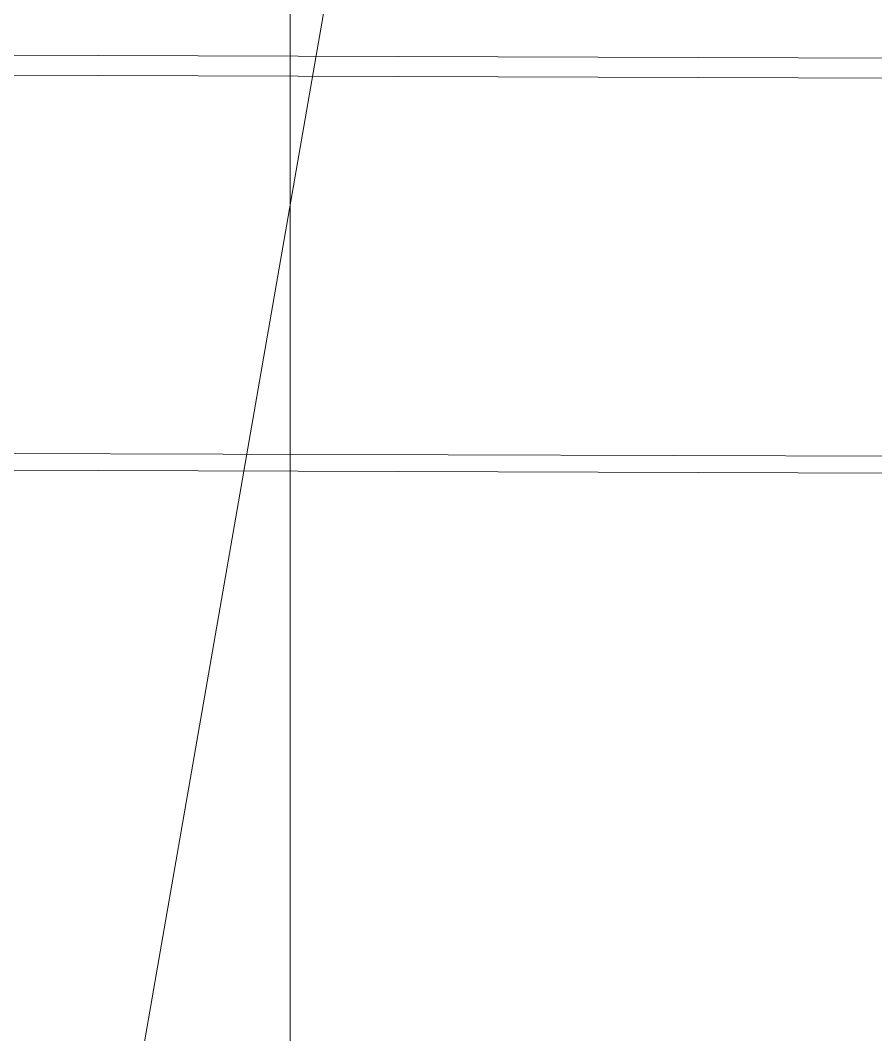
# Model space of a CAD drawing. Header units: metres. Extents: x -1150 to -1098, y 3 to 550.
# Drawn here: x -1137.109 to -1136.343, y 543.342 to 544.25 of the extents above; entities that cross this region are included whole.
import ezdxf

# ---------------------------------------------------------------- set-up
doc = ezdxf.new("R2010")
doc.units = ezdxf.units.M
for name, color, linetype, lineweight in [('A-ANNO-SYMB', 7, 'Continuous', 9), ('A-DETL-GENF', 7, 'Continuous', 9), ('A-FLOR', 7, 'Continuous', 50)]:
    doc.layers.add(name, color=color, linetype=linetype, lineweight=lineweight)

# ---------------------------------------------------------------- blocks, each defined once
blk = doc.blocks.new('T2DExtentArrowReinf_v1 - Extent-9213914-DRG-2873131 - DECK REINFORCEMENT PLAN')
at = {"layer": 'A-DETL-GENF'}
blk.add_line((0.25, 0), (38.17, 0), dxfattribs=at)

msp = doc.modelspace()

# ---------------------------------------------------------------- linework, layer by layer
at = {"layer": 'A-ANNO-SYMB', "lineweight": 18}
msp.add_line((-1136.8673, 546.35329), (-1136.8673, 542.05374), dxfattribs=at)
at = {"layer": 'A-FLOR', "color": 252, "lineweight": 13, "true_color": 0x888888}
for p, q in [((-1136.0518, 544.21494), (-1145.84096, 544.24551)), ((-1136.05186, 544.19697), (-1145.84096, 544.22754)), ((-1136.05312, 543.85869), (-1145.84094, 543.88923)), ((-1136.05318, 543.84369), (-1145.84094, 543.87422))]:
    msp.add_line(p, q, dxfattribs=at)

# ---------------------------------------------------------------- block references
at = {"layer": 'A-DETL-GENF', "rotation": 260.1169774653487}
msp.add_blockref('T2DExtentArrowReinf_v1 - Extent-9213914-DRG-2873131 - DECK REINFORCEMENT PLAN', (-1136.54771, 545.91751), dxfattribs=at)

doc.saveas('drawing.dxf')
